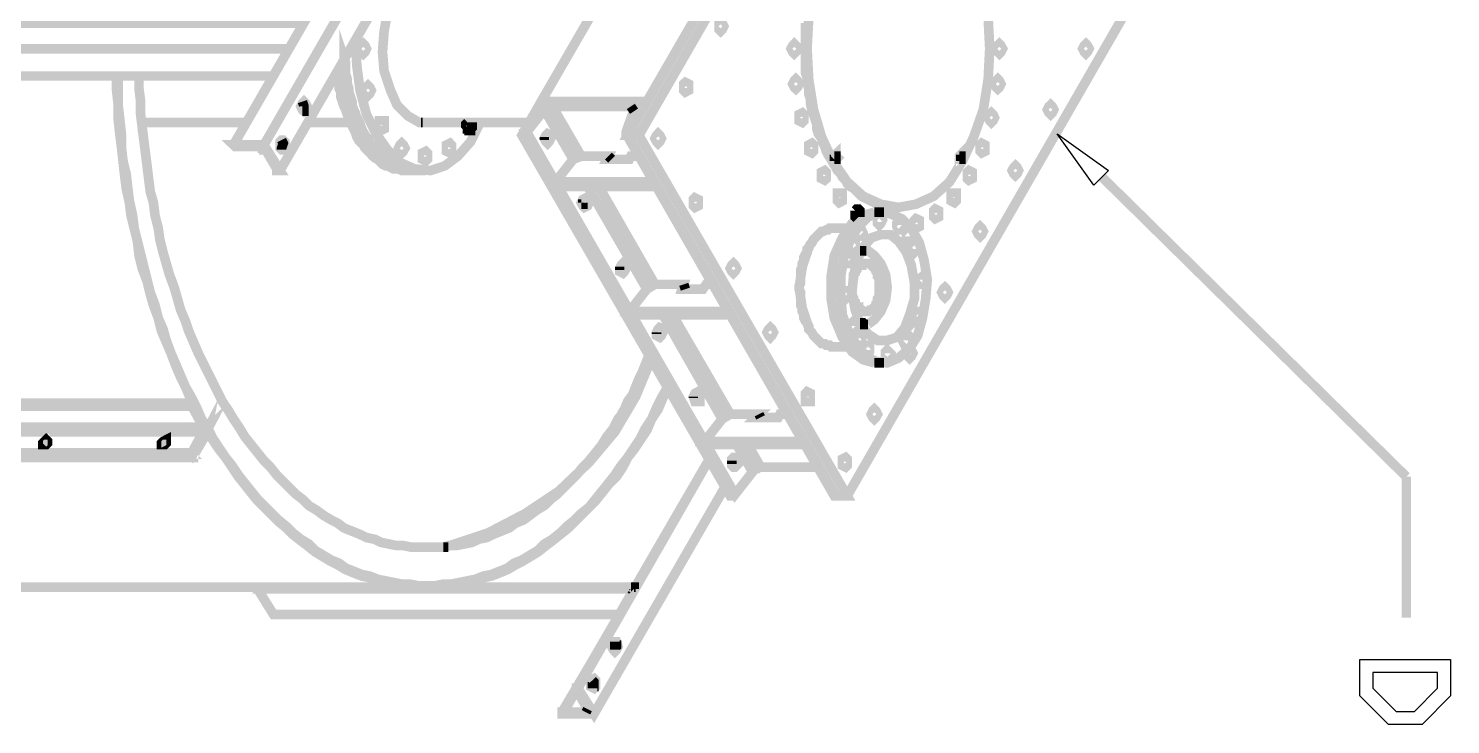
# Model space of a CAD drawing. Extents: x 0.1 to 11.6, y 0.3 to 16.2.
# Drawn here: x 5.927 to 7.406, y 5.847 to 6.571 of the extents above; entities that cross this region are included whole.
import ezdxf

# ---------------------------------------------------------------- set-up
doc = ezdxf.new("R2010")
doc.units = 0
doc.header["$MEASUREMENT"] = 0

msp = doc.modelspace()

# ---------------------------------------------------------------- linework, layer by layer
at = {"color": 0, "const_width": 0.01}
for points in [[(6.17165, 6.44997), (6.62831, 7.24164), (6.59668, 7.24164), (6.13997, 6.44997)], [(6.62831, 7.24164), (6.64501, 7.21332), (6.18832, 6.42333)], [(6.56168, 6.46001), (6.85835, 6.97499), (6.84668, 6.97499), (6.55003, 6.46001), (6.76665, 6.08501), (6.77832, 6.08501), (6.56168, 6.46001), (6.55003, 6.46001), (6.56999, 6.49501), (6.46001, 6.49501), (6.44, 6.46001), (6.65668, 6.08501), (6.65831, 6.08501)], [(6.77832, 6.08501), (7.07497, 6.59999), (6.85835, 6.97499)], [(6.30832, 6.60499), (6.30003, 6.58664), (6.29665, 6.56836), (6.29497, 6.54665), (6.29665, 6.52669), (6.30333, 6.50667), (6.31, 6.49164), (6.32167, 6.47999), (6.33333, 6.47331), (6.345, 6.47331)], [(6.73833, 6.58165), (6.73665, 6.55003), (6.73833, 6.51833), (6.74333, 6.48665), (6.75168, 6.45833), (6.76335, 6.43332), (6.77832, 6.41168), (6.79497, 6.39665), (6.81332, 6.38835), (6.83165, 6.38499), (6.84999, 6.38835), (6.86833, 6.39665), (6.88499, 6.41168), (6.89833, 6.43332), (6.91, 6.45833), (6.91997, 6.48665), (6.92503, 6.51833), (6.92665, 6.55003), (6.92503, 6.58165)], [(6.21332, 6.57667), (5.85667, 6.57667), (5.84169, 6.55003), (6.19835, 6.55003)], [(6.73503, 6.57667), (6.73503, 6.57167), (6.73503, 6.565), (6.73503, 6.56), (6.73503, 6.55333), (6.73503, 6.54833), (6.73503, 6.54335), (6.73503, 6.53668), (6.73503, 6.53168), (6.73503, 6.52501), (6.73665, 6.52001), (6.73665, 6.51497), (6.73833, 6.50836), (6.73833, 6.50331), (6.74001, 6.49832), (6.74001, 6.49333), (6.74164, 6.48665), (6.74333, 6.48167), (6.74501, 6.47667), (6.74669, 6.47168), (6.74669, 6.46669), (6.74832, 6.46164), (6.75168, 6.45665), (6.75331, 6.45167), (6.75499, 6.44835), (6.75667, 6.44336), (6.75836, 6.44), (6.76167, 6.435), (6.76335, 6.43164), (6.76665, 6.42665), (6.76833, 6.42333), (6.77165, 6.41997), (6.77333, 6.41667), (6.77669, 6.41336), (6.77832, 6.41), (6.78168, 6.40668), (6.785, 6.405), (6.78836, 6.40169), (6.78999, 6.40001), (6.79335, 6.39665), (6.79665, 6.39501), (6.80003, 6.39333), (6.80333, 6.39165), (6.80664, 6.38997), (6.81, 6.38835), (6.81332, 6.38667), (6.81668, 6.38667), (6.81999, 6.38499), (6.82167, 6.38499), (6.82497, 6.38499), (6.82835, 6.38499), (6.83003, 6.38499), (6.83165, 6.38499)], [(6.18164, 6.52165), (5.85667, 6.52165), (5.84169, 6.55003)], [(6.26665, 6.55832), (6.26833, 6.53168), (6.27165, 6.50667), (6.27832, 6.48167), (6.28836, 6.46164), (6.30003, 6.44499), (6.31332, 6.43164), (6.32835, 6.42503), (6.345, 6.42333), (6.36003, 6.42833), (6.37332, 6.43832), (6.38667, 6.45335), (6.39665, 6.47331)], [(6.01833, 6.52165), (6.01833, 6.52001), (6.01833, 6.50667), (6.02001, 6.49164), (6.02001, 6.47667), (6.02165, 6.46164), (6.02333, 6.44835), (6.02501, 6.43332), (6.02669, 6.41835), (6.02832, 6.405), (6.03168, 6.38997), (6.03331, 6.37668), (6.03668, 6.36333), (6.03999, 6.34999), (6.04167, 6.33501), (6.04497, 6.32167), (6.05003, 6.30832), (6.05333, 6.29497), (6.05664, 6.28331), (6.06168, 6.27001), (6.065, 6.25667), (6.06999, 6.24501), (6.07497, 6.23335), (6.08003, 6.22), (6.08501, 6.20833), (6.09, 6.19835), (6.095, 6.18668), (6.09999, 6.17503), (6.10667, 6.16499), (6.11165, 6.15332), (6.11333, 6.155), (6.11165, 6.15332), (6.11833, 6.14333), (6.125, 6.13336), (6.13167, 6.125), (6.13835, 6.11501), (6.14501, 6.10499), (6.15169, 6.09668), (6.15831, 6.08832), (6.16499, 6.08003), (6.17165, 6.07335), (6.18001, 6.065), (6.18668, 6.05832), (6.19499, 6.05165), (6.20167, 6.04497), (6.21001, 6.03836), (6.21669, 6.03331), (6.22499, 6.02669), (6.23335, 6.02165), (6.24164, 6.01665), (6.24832, 6.01335), (6.25667, 6.00836), (6.26497, 6.00499), (6.27333, 6.00168), (6.28168, 6), (6.28999, 5.99669), (6.29833, 5.99501), (6.30664, 5.99333), (6.315, 5.99164), (6.32335, 5.99164), (6.32667, 5.99001)], [(6.57497, 6.22667), (6.57335, 6.22331), (6.56836, 6.21332), (6.56332, 6.20335), (6.55832, 6.19336), (6.55333, 6.18332), (6.54665, 6.17333), (6.54167, 6.16499), (6.535, 6.155), (6.53, 6.14665), (6.52333, 6.13835), (6.51665, 6.12999), (6.50999, 6.12169), (6.50331, 6.11501), (6.49669, 6.10667), (6.49001, 6.09999), (6.48335, 6.09332), (6.47667, 6.08664), (6.47, 6.08165), (6.46332, 6.07497), (6.45503, 6.06999), (6.44835, 6.065), (6.44168, 6.06), (6.43332, 6.05664), (6.42665, 6.05165), (6.41835, 6.04833), (6.41, 6.04497), (6.40332, 6.04167), (6.39501, 6.03999), (6.38835, 6.03668), (6.37999, 6.035), (6.37169, 6.03331), (6.36501, 6.03331), (6.35667, 6.03168), (6.34831, 6.03168), (6.34169, 6.03168), (6.33333, 6.03168), (6.32497, 6.03168), (6.31668, 6.03331), (6.31, 6.03331), (6.30165, 6.035), (6.29335, 6.03668), (6.28668, 6.03999), (6.27832, 6.04167), (6.27165, 6.04497), (6.26335, 6.04833), (6.25499, 6.05165), (6.24832, 6.05664), (6.24164, 6.06), (6.23335, 6.065), (6.22667, 6.06999), (6.21832, 6.07497), (6.21164, 6.08165), (6.20503, 6.08664), (6.19835, 6.09332), (6.19168, 6.09999), (6.185, 6.10667), (6.17833, 6.11501), (6.17165, 6.12169), (6.16499, 6.12999), (6.15831, 6.13835), (6.15169, 6.14665), (6.14665, 6.155), (6.13997, 6.16499), (6.13499, 6.17333), (6.12831, 6.18332), (6.12332, 6.19336), (6.11833, 6.20335), (6.11333, 6.21332), (6.10835, 6.22331), (6.10335, 6.23335), (6.09831, 6.24501), (6.09332, 6.25667), (6.09, 6.26665), (6.08501, 6.27832), (6.08165, 6.28999), (6.07835, 6.30165), (6.07335, 6.315), (6.06999, 6.32667), (6.06668, 6.33832), (6.06332, 6.35167), (6.06168, 6.36333), (6.05832, 6.37668), (6.05664, 6.38997), (6.05333, 6.40169), (6.05165, 6.41499), (6.05003, 6.42833), (6.04833, 6.44168), (6.04665, 6.45503), (6.04497, 6.46832), (6.04335, 6.48167), (6.04335, 6.49501), (6.04167, 6.50836), (6.04167, 6.52165)], [(6.24832, 6.52501), (6.24832, 6.52333), (6.24832, 6.51833), (6.25, 6.51335), (6.25, 6.50836), (6.25168, 6.50499), (6.25168, 6.5), (6.25331, 6.49501), (6.25499, 6.49001), (6.25667, 6.48665), (6.25836, 6.48167), (6.25999, 6.47835), (6.26167, 6.47331), (6.26335, 6.47), (6.26497, 6.46669), (6.26665, 6.46332), (6.26833, 6.45833), (6.27001, 6.45503), (6.27333, 6.45167), (6.27501, 6.44997), (6.27669, 6.44667), (6.28, 6.44336), (6.28168, 6.44168), (6.285, 6.43832), (6.28668, 6.43668), (6.28999, 6.435), (6.29335, 6.43164), (6.29497, 6.43001), (6.29833, 6.42833), (6.30003, 6.42833), (6.30333, 6.42665), (6.30664, 6.42503), (6.31, 6.42503), (6.31168, 6.42503), (6.315, 6.42333), (6.31836, 6.42333), (6.32835, 6.42333), (6.34, 6.42333)], [(6.21164, 6.48503), (6.21332, 6.48503), (6.21332, 6.48665), (6.21332, 6.49001), (6.21164, 6.49501)], [(6.44, 6.46001), (6.44168, 6.46001), (6.44168, 6.46164), (6.44336, 6.46164), (6.44499, 6.46164), (6.44499, 6.46332), (6.46332, 6.48665), (6.465, 6.48833), (6.46669, 6.49001), (6.46832, 6.49001), (6.47, 6.49001), (6.47168, 6.49001), (6.55333, 6.49001), (6.55501, 6.49001), (6.55664, 6.49001), (6.55664, 6.48833), (6.55664, 6.48665), (6.54833, 6.46332), (6.54833, 6.46164), (6.54833, 6.46001), (6.55003, 6.46001)], [(6.56, 6.43832), (6.55333, 6.43832), (6.55165, 6.435), (6.52832, 6.435), (6.53, 6.43832), (6.50168, 6.43832), (6.47168, 6.49001)], [(6.55333, 6.49001), (6.55664, 6.48503)], [(6.46332, 6.48665), (6.49333, 6.435)], [(6.04497, 6.47331), (6.15332, 6.47331)], [(6.21832, 6.47331), (6.26167, 6.47331)], [(6.33333, 6.47331), (6.44835, 6.47331)], [(6.33501, 6.47331), (6.33664, 6.47331)], [(6.38336, 6.47331), (6.38167, 6.47168), (6.38167, 6.47), (6.38336, 6.46832), (6.38336, 6.46669), (6.38499, 6.46669), (6.38499, 6.465), (6.38667, 6.465), (6.38667, 6.46669), (6.38835, 6.46832), (6.38835, 6.47), (6.38835, 6.47168), (6.38835, 6.47331)], [(6.44168, 6.46001), (6.65831, 6.08501), (6.66, 6.08501), (6.66168, 6.08664)], [(6.44499, 6.46332), (6.66168, 6.08664), (6.68001, 6.11003)], [(6.54833, 6.46164), (6.76497, 6.08501), (6.76665, 6.08501), (6.55003, 6.46001), (6.76665, 6.08501)], [(6.19, 6.44499), (6.19, 6.44667), (6.19168, 6.45167), (6.19, 6.45503)], [(6.46332, 6.45503), (6.46332, 6.45665), (6.46332, 6.45833)], [(6.50168, 6.43832), (6.49333, 6.435), (6.47499, 6.41168)], [(6.53, 6.43832), (6.53331, 6.435)], [(6.76497, 6.435), (6.76665, 6.435), (6.76665, 6.43668), (6.76665, 6.43832), (6.76497, 6.43832), (6.76497, 6.44)], [(6.76497, 6.435), (6.76665, 6.43668), (6.76665, 6.43832), (6.76497, 6.43832)], [(6.89501, 6.435), (6.89665, 6.435), (6.89665, 6.43668), (6.89665, 6.43832), (6.89501, 6.44)], [(6.89501, 6.435), (6.89665, 6.435), (6.89665, 6.43668), (6.89665, 6.43832), (6.89501, 6.43832)], [(7.04335, 6.41667), (7.36003, 6.10499)], [(6.57667, 6.41168), (6.47499, 6.41168), (6.47667, 6.40668), (6.57835, 6.40668)], [(6.63835, 6.30501), (6.63167, 6.30501), (6.62831, 6.30003), (6.60667, 6.30003), (6.60835, 6.30501), (6.57835, 6.30501), (6.56999, 6.30003), (6.50836, 6.40668)], [(6.52001, 6.40668), (6.57835, 6.30501)], [(6.50168, 6.38835), (6.50331, 6.38835), (6.50331, 6.38997)], [(6.80664, 6.37999), (6.79497, 6.37668), (6.78331, 6.36833), (6.77333, 6.35335), (6.76497, 6.33501), (6.76167, 6.31332), (6.76167, 6.28999), (6.76497, 6.27001), (6.77333, 6.25), (6.78331, 6.23503), (6.79497, 6.22667), (6.80664, 6.22331)], [(6.79167, 6.375), (6.79167, 6.37831), (6.79167, 6.38167), (6.78999, 6.38336), (6.78836, 6.38336), (6.78668, 6.38167)], [(6.78668, 6.38167), (6.78668, 6.37831), (6.78668, 6.375), (6.78836, 6.37332)], [(6.81668, 6.37999), (6.80664, 6.37999)], [(6.77832, 6.36333), (6.76497, 6.36333), (6.76335, 6.36333), (6.76167, 6.36333), (6.75999, 6.36333), (6.75836, 6.36165), (6.75667, 6.36165), (6.75331, 6.36003), (6.75168, 6.36003), (6.75, 6.35835), (6.74832, 6.35667), (6.74669, 6.35499), (6.74501, 6.35335), (6.74333, 6.35167), (6.74164, 6.34831), (6.74001, 6.34668), (6.73833, 6.34332), (6.73665, 6.34169), (6.73665, 6.33832), (6.73503, 6.33664), (6.73335, 6.33333), (6.73335, 6.33003), (6.73167, 6.32667), (6.73167, 6.32335), (6.72999, 6.31999), (6.72999, 6.31668), (6.72999, 6.31332), (6.72999, 6.31), (6.72999, 6.30664), (6.72835, 6.30333), (6.72835, 6.30003), (6.72999, 6.29665), (6.72999, 6.29335), (6.72999, 6.28999), (6.72999, 6.28668), (6.72999, 6.28331), (6.73167, 6.28), (6.73167, 6.27669), (6.73335, 6.27333), (6.73335, 6.27001), (6.73503, 6.26665), (6.73665, 6.26497), (6.73833, 6.26167), (6.73833, 6.25836), (6.74001, 6.25667), (6.74164, 6.25499), (6.74333, 6.25168), (6.74501, 6.25), (6.74669, 6.24832), (6.74832, 6.24669), (6.75, 6.24501), (6.75168, 6.24333), (6.75499, 6.24333), (6.75667, 6.24164), (6.75836, 6.24164), (6.75999, 6.24164), (6.76167, 6.24001), (6.76335, 6.24001), (6.76497, 6.24001), (6.77832, 6.24001)], [(6.74001, 6.345), (6.73833, 6.34332), (6.73167, 6.32335), (6.72835, 6.30165), (6.73167, 6.28), (6.73833, 6.25999), (6.74001, 6.25836)], [(6.80003, 6.26335), (6.80664, 6.26833), (6.81332, 6.27669), (6.81836, 6.28836), (6.81999, 6.30165), (6.81836, 6.315), (6.81332, 6.32667), (6.80664, 6.33501), (6.80003, 6.34), (6.79167, 6.33832)], [(6.79833, 6.34), (6.79167, 6.34)], [(6.54167, 6.31999), (6.54167, 6.32167), (6.54167, 6.32335)], [(6.785, 6.29335), (6.785, 6.29167), (6.785, 6.28836), (6.78668, 6.28668), (6.78668, 6.285), (6.78836, 6.28331), (6.78836, 6.28168), (6.78999, 6.28168), (6.78999, 6.28), (6.79167, 6.27832), (6.79335, 6.27832), (6.79497, 6.27669), (6.79665, 6.27669), (6.79833, 6.27669), (6.80003, 6.27669), (6.80165, 6.27832), (6.80333, 6.27832), (6.80501, 6.28), (6.80664, 6.28168), (6.80832, 6.28331), (6.80832, 6.285), (6.81, 6.28668), (6.81, 6.28836), (6.81, 6.28999), (6.81168, 6.29167), (6.81168, 6.29497), (6.81168, 6.29665), (6.81168, 6.29833), (6.81168, 6.30165), (6.81168, 6.30333), (6.81168, 6.30501), (6.81168, 6.30832), (6.81168, 6.31), (6.81168, 6.31168), (6.81, 6.31332), (6.81, 6.31668), (6.80832, 6.31836), (6.80832, 6.31999), (6.80664, 6.32167), (6.80501, 6.32335), (6.80333, 6.32497), (6.80165, 6.32667), (6.80003, 6.32667), (6.79833, 6.32667), (6.79665, 6.32667), (6.79497, 6.32667), (6.79335, 6.32667), (6.79335, 6.32497), (6.79167, 6.32497), (6.78999, 6.32335), (6.78836, 6.32167), (6.78836, 6.31999), (6.78668, 6.31836), (6.78668, 6.31668), (6.785, 6.315), (6.785, 6.31332), (6.785, 6.31168), (6.785, 6.31)], [(6.655, 6.27669), (6.55165, 6.27669), (6.56999, 6.30003)], [(6.60835, 6.30501), (6.61003, 6.30003)], [(6.55165, 6.27669), (6.55501, 6.27333), (6.65668, 6.27333)], [(6.71669, 6.16997), (6.70833, 6.16997), (6.70665, 6.16667), (6.68332, 6.16667), (6.68668, 6.16997), (6.65668, 6.16997), (6.64833, 6.16499), (6.58664, 6.27333)], [(6.59668, 6.27333), (6.65668, 6.16997)], [(6.58003, 6.25331), (6.58003, 6.25499)], [(6.79167, 6.26497), (6.79335, 6.26497), (6.79497, 6.26497), (6.79665, 6.26335), (6.79833, 6.26335), (6.80003, 6.26335)], [(6.79167, 6.26335), (6.79833, 6.26335)], [(6.57497, 6.22667), (6.57335, 6.22331), (6.56836, 6.21332), (6.56332, 6.20335), (6.55832, 6.19336), (6.55165, 6.18332), (6.54665, 6.17333), (6.53999, 6.16499), (6.535, 6.155), (6.52832, 6.14665), (6.52333, 6.13835), (6.51665, 6.12999), (6.50999, 6.12169), (6.50331, 6.11501), (6.49669, 6.10667), (6.49001, 6.09999), (6.48335, 6.09332), (6.47667, 6.08664), (6.47, 6.08165), (6.46164, 6.07497), (6.45503, 6.06999), (6.44835, 6.065), (6.44, 6.06), (6.43332, 6.05664), (6.42503, 6.05165), (6.41835, 6.04833), (6.41, 6.04497), (6.40332, 6.04167), (6.39501, 6.03999), (6.38667, 6.03668), (6.37999, 6.035), (6.37169, 6.03331), (6.36333, 6.03331), (6.35835, 6.03168), (6.35667, 6.03168), (6.34831, 6.03168), (6.34, 6.03168)], [(6.36501, 6.03331), (6.405, 6.04665), (6.44336, 6.06668), (6.47835, 6.09), (6.50999, 6.12001), (6.53668, 6.15169), (6.55832, 6.18832), (6.57497, 6.22835)], [(6.57335, 6.23167), (6.57167, 6.22999), (6.56836, 6.22168), (6.565, 6.21332), (6.56168, 6.20665), (6.55832, 6.19835), (6.55501, 6.19), (6.55003, 6.18332), (6.54665, 6.17503), (6.54335, 6.16997)], [(6.57335, 6.22999), (6.56999, 6.22331), (6.565, 6.21164), (6.56, 6.19997), (6.55501, 6.19), (6.55003, 6.18001)], [(6.80664, 6.22331), (6.81668, 6.22331)], [(6.35499, 5.99001), (6.35835, 5.99164), (6.36664, 5.99164), (6.375, 5.99333), (6.38336, 5.99501), (6.39165, 5.99669), (6.40001, 6), (6.40831, 6.00168), (6.41667, 6.00499), (6.42503, 6.00836), (6.43332, 6.01335), (6.44, 6.01665), (6.44835, 6.02165), (6.45665, 6.02669), (6.465, 6.03331), (6.47168, 6.03836), (6.47999, 6.04497), (6.48833, 6.05165), (6.49501, 6.05832), (6.50168, 6.065), (6.50999, 6.07335), (6.51665, 6.08003), (6.52333, 6.08832), (6.53, 6.09668), (6.53836, 6.10499), (6.54497, 6.11501), (6.55003, 6.125), (6.55664, 6.13336), (6.56332, 6.14333), (6.56999, 6.15332), (6.57497, 6.16499), (6.58165, 6.17503), (6.58664, 6.18668), (6.59169, 6.19835)], [(6.09668, 6.18164), (5.44336, 6.18164), (5.44168, 6.18164), (5.44168, 6.18001), (5.44168, 6.17833), (5.44336, 6.17833), (6.09668, 6.17833)], [(6.09668, 6.18164), (5.44336, 6.18164)], [(6.61833, 6.18668), (6.61833, 6.18832)], [(5.44336, 6.17833), (5.45503, 6.15668), (6.10835, 6.15668)], [(6.73167, 6.14165), (6.62999, 6.14165), (6.64833, 6.16499)], [(6.68668, 6.16997), (6.68832, 6.16667)], [(6.11501, 6.14665), (6.11003, 6.14665), (6.11165, 6.14665), (6.11165, 6.14833), (6.11333, 6.14833), (6.11333, 6.14665), (6.11501, 6.14665), (6.11501, 6.14833), (6.11165, 6.15332), (6.09668, 6.12668), (5.41168, 6.12668), (5.41, 6.12668), (6.09668, 6.12668)], [(5.42503, 6.15169), (6.10835, 6.15169)], [(6.09668, 6.12668), (6.09668, 6.125), (6.09831, 6.125), (6.09831, 6.12668), (6.11003, 6.14665)], [(6.62999, 6.14165), (6.63167, 6.13835), (6.73503, 6.13835)], [(6.66336, 6.13835), (6.68001, 6.11003), (6.68164, 6.11165), (6.68332, 6.11333), (6.685, 6.11333), (6.68668, 6.11501), (6.68832, 6.11501), (6.74832, 6.11501)], [(6.67503, 6.13835), (6.68832, 6.11501)], [(5.41336, 6.12999), (6.09668, 6.12999)], [(5.41336, 6.125), (6.09831, 6.125)], [(6.63499, 6.12332), (6.49669, 5.88499)], [(6.63499, 6.12332), (6.49832, 5.88499), (6.51497, 5.85835), (6.65169, 6.095)], [(6.63499, 6.12332), (6.55832, 5.99001)], [(6.65831, 6.11833), (6.65831, 6.12001), (6.65831, 6.12169)], [(7.36003, 6.10499), (7.36003, 5.95833)], [(6.36333, 6.03168), (6.35835, 6.03168)], [(5.68668, 5.99001), (6.16499, 5.99001)], [(6.55832, 5.99001), (6.55501, 5.99001), (6.16667, 5.99001), (6.16499, 5.99001)], [(6.54167, 5.96164), (6.18164, 5.96164), (6.16499, 5.98833)], [(6.55664, 5.98833), (6.55664, 5.99001), (6.55501, 5.99001), (6.55333, 5.99001)], [(6.55333, 5.98833), (6.55501, 5.98665)], [(6.55664, 5.99001), (6.55832, 5.99001)], [(6.54167, 5.96164), (6.48167, 5.86003)], [(6.53668, 5.92503), (6.53668, 5.92665), (6.53836, 5.92833), (6.53836, 5.93001), (6.53668, 5.93001), (6.53668, 5.93164), (6.53668, 5.93332)], [(6.49832, 5.88499), (6.49669, 5.88499), (6.49669, 5.88336), (6.50836, 5.86333), (6.50836, 5.86165), (6.50836, 5.86003), (6.50667, 5.86003), (6.48335, 5.86003), (6.48167, 5.86003), (6.48167, 5.85835), (6.51497, 5.85835)], [(6.48335, 5.86003), (6.49669, 5.88336)], [(6.51335, 5.88499), (6.51335, 5.88667), (6.51497, 5.88667), (6.51497, 5.88835), (6.51497, 5.88997), (6.51497, 5.89165), (6.51335, 5.89333)], [(6.50667, 5.86003), (6.50836, 5.86333)]]:
    msp.add_lwpolyline(points, dxfattribs=at)
for points in [[(6.71832, 6.94168), (6.46001, 6.49501), (6.56999, 6.49501), (6.82835, 6.94168), (6.71832, 6.94168)], [(6.64501, 6.57667), (6.64501, 6.57335), (6.64501, 6.56999), (6.64665, 6.56836), (6.64833, 6.56999), (6.65001, 6.57335), (6.64833, 6.57667), (6.64665, 6.57835), (6.64501, 6.57667)], [(6.25499, 6.53999), (6.25667, 6.535), (6.25667, 6.53), (6.25667, 6.52501), (6.25667, 6.52001), (6.25836, 6.51497), (6.25836, 6.50999), (6.25999, 6.50499), (6.26167, 6.5), (6.26167, 6.49669), (6.26335, 6.49164), (6.26497, 6.48665), (6.26665, 6.48335), (6.26833, 6.47835), (6.27001, 6.47499), (6.27165, 6.47168), (6.27333, 6.46669), (6.27501, 6.46332), (6.27669, 6.46001), (6.28, 6.45665), (6.28168, 6.45335), (6.28331, 6.44997), (6.28668, 6.44667), (6.28836, 6.44499), (6.28999, 6.44168), (6.29335, 6.44), (6.29665, 6.43668), (6.29833, 6.435), (6.30165, 6.43332), (6.30333, 6.43164), (6.30664, 6.43001), (6.31, 6.42833), (6.31168, 6.42665), (6.315, 6.42665), (6.31836, 6.42503), (6.31999, 6.42503), (6.32335, 6.42333), (6.32667, 6.42333), (6.32835, 6.42333), (6.32667, 6.42333), (6.32335, 6.42333), (6.32167, 6.42503), (6.31836, 6.42503), (6.315, 6.42503), (6.31332, 6.42665), (6.31, 6.42833), (6.30664, 6.42833), (6.30501, 6.43001), (6.30165, 6.43164), (6.29833, 6.435), (6.29665, 6.43668), (6.29335, 6.43832), (6.29167, 6.44168), (6.28836, 6.44336), (6.28668, 6.44667), (6.285, 6.44997), (6.28168, 6.45167), (6.28, 6.45503), (6.27832, 6.45833), (6.27501, 6.46332), (6.27333, 6.46669), (6.27165, 6.47), (6.27001, 6.47331), (6.26833, 6.47835), (6.26665, 6.48167), (6.26497, 6.48665), (6.26335, 6.49001), (6.26335, 6.49501), (6.26167, 6.5), (6.25999, 6.50499), (6.25999, 6.50836), (6.25836, 6.51335), (6.25836, 6.51833), (6.25667, 6.52333), (6.25667, 6.52832), (6.25667, 6.53331), (6.25499, 6.53836), (6.25499, 6.53999)], [(6.27333, 6.55333), (6.27165, 6.55003), (6.27333, 6.54665), (6.27501, 6.54497), (6.27669, 6.54665), (6.27832, 6.55003), (6.27669, 6.55333), (6.27501, 6.55501), (6.27333, 6.55333)], [(6.72168, 6.55333), (6.72, 6.55003), (6.72168, 6.54665), (6.72331, 6.54497), (6.72499, 6.54665), (6.72499, 6.55003), (6.72499, 6.55333), (6.72331, 6.55501), (6.72168, 6.55333)], [(6.935, 6.55333), (6.93332, 6.55003), (6.935, 6.54665), (6.93668, 6.54497), (6.93832, 6.54665), (6.94, 6.55003), (6.93832, 6.55333), (6.93668, 6.55501), (6.935, 6.55333)], [(7.02501, 6.55333), (7.02333, 6.55003), (7.02501, 6.54665), (7.02669, 6.54497), (7.02832, 6.54665), (7.03, 6.55003), (7.02832, 6.55333), (7.02669, 6.55501), (7.02501, 6.55333)], [(6.01833, 6.52165), (6.02001, 6.52001), (6.02001, 6.50667), (6.02001, 6.49164), (6.02165, 6.47667), (6.02333, 6.46164), (6.02333, 6.44835), (6.02501, 6.43332), (6.02832, 6.41997), (6.03, 6.405), (6.03168, 6.39165), (6.035, 6.37668), (6.03668, 6.36333), (6.03999, 6.34999), (6.04335, 6.33664), (6.04665, 6.32335), (6.05003, 6.31), (6.05333, 6.29665), (6.05832, 6.28331), (6.06168, 6.27001), (6.06668, 6.25836), (6.06999, 6.24669), (6.07497, 6.23335), (6.08003, 6.22168), (6.08501, 6.21001), (6.09, 6.19835), (6.09668, 6.18668), (6.10167, 6.17665), (6.10667, 6.16499), (6.11333, 6.155), (6.11833, 6.14501), (6.125, 6.13499), (6.13167, 6.125), (6.13835, 6.11664), (6.14501, 6.10667), (6.15169, 6.09831), (6.15831, 6.09), (6.16499, 6.08165), (6.17333, 6.07335), (6.18001, 6.06668), (6.18668, 6.06), (6.19499, 6.05333), (6.20167, 6.04665), (6.21001, 6.03999), (6.21832, 6.035), (6.22499, 6.02832), (6.23335, 6.02333), (6.24164, 6.01833), (6.25, 6.01497), (6.25667, 6.00999), (6.26497, 6.00667), (6.27333, 6.00331), (6.28168, 6.00168), (6.28999, 5.99832), (6.29833, 5.99669), (6.30664, 5.99501), (6.315, 5.99333), (6.32335, 5.99333), (6.33165, 5.99164), (6.34169, 5.99164), (6.34999, 5.99164), (6.35835, 5.99333), (6.36664, 5.99333), (6.375, 5.99501), (6.38336, 5.99669), (6.39165, 5.99832), (6.40001, 6.00168), (6.40831, 6.00331), (6.41667, 6.00667), (6.42503, 6.00999), (6.43164, 6.01497), (6.44, 6.01833), (6.44835, 6.02333), (6.45665, 6.02832), (6.46332, 6.035), (6.47168, 6.03999), (6.47999, 6.04665), (6.48665, 6.05333), (6.49501, 6.06), (6.50168, 6.06668), (6.50999, 6.07335), (6.51665, 6.08165), (6.52333, 6.09), (6.53, 6.09831), (6.53668, 6.10667), (6.54335, 6.11664), (6.55003, 6.125), (6.55664, 6.13499), (6.56332, 6.14501), (6.56836, 6.155), (6.57497, 6.16499), (6.58003, 6.17665), (6.58501, 6.18668), (6.59169, 6.19835), (6.58501, 6.18668), (6.58003, 6.17665), (6.57497, 6.16499), (6.56836, 6.155), (6.56332, 6.14501), (6.55664, 6.13499), (6.55003, 6.125), (6.54335, 6.11664), (6.53668, 6.10667), (6.53, 6.09831), (6.52333, 6.09), (6.51665, 6.08165), (6.50999, 6.07335), (6.50168, 6.06668), (6.49501, 6.06), (6.48665, 6.05333), (6.47999, 6.04665), (6.47168, 6.03999), (6.46332, 6.035), (6.45665, 6.02832), (6.44835, 6.02333), (6.44, 6.01833), (6.43164, 6.01497), (6.42503, 6.00999), (6.41667, 6.00667), (6.40831, 6.00331), (6.40001, 6.00168), (6.39165, 5.99832), (6.38336, 5.99669), (6.375, 5.99501), (6.36664, 5.99333), (6.35835, 5.99333), (6.34999, 5.99164), (6.34169, 5.99164), (6.33165, 5.99164), (6.32335, 5.99333), (6.315, 5.99333), (6.30664, 5.99501), (6.29833, 5.99669), (6.28999, 5.99832), (6.28168, 6.00168), (6.27333, 6.00331), (6.26497, 6.00667), (6.25667, 6.00999), (6.25, 6.01497), (6.24164, 6.01833), (6.23335, 6.02333), (6.22499, 6.02832), (6.21832, 6.035), (6.21001, 6.03999), (6.20167, 6.04665), (6.19499, 6.05333), (6.18668, 6.06), (6.18001, 6.06668), (6.17333, 6.07335), (6.16499, 6.08165), (6.15831, 6.09), (6.15169, 6.09831), (6.14501, 6.10667), (6.13835, 6.11664), (6.13167, 6.125), (6.125, 6.13499), (6.11833, 6.14501), (6.11333, 6.155), (6.10667, 6.16499), (6.10167, 6.17665), (6.09668, 6.18668), (6.09, 6.19835), (6.08501, 6.21001), (6.08003, 6.22168), (6.07497, 6.23335), (6.06999, 6.24669), (6.06668, 6.25836), (6.06168, 6.27001), (6.05832, 6.28331), (6.05333, 6.29665), (6.05003, 6.31), (6.04665, 6.32335), (6.04335, 6.33664), (6.03999, 6.34999), (6.03668, 6.36333), (6.035, 6.37668), (6.03168, 6.39165), (6.03, 6.405), (6.02832, 6.41997), (6.02501, 6.43332), (6.02333, 6.44835), (6.02333, 6.46164), (6.02165, 6.47667), (6.02001, 6.49164), (6.02001, 6.50667), (6.02001, 6.52001), (6.01833, 6.52165)], [(6.72331, 6.51665), (6.72168, 6.51335), (6.72331, 6.50999), (6.72499, 6.50836), (6.72667, 6.50999), (6.72835, 6.51335), (6.72667, 6.51665), (6.72499, 6.51833), (6.72331, 6.51665)], [(6.93332, 6.51665), (6.93164, 6.51335), (6.93332, 6.50999), (6.935, 6.50836), (6.93668, 6.50999), (6.93832, 6.51335), (6.93668, 6.51665), (6.935, 6.51833), (6.93332, 6.51665)], [(6.27832, 6.50999), (6.27669, 6.50667), (6.27832, 6.50331), (6.28, 6.50168), (6.28168, 6.50331), (6.28331, 6.50667), (6.28168, 6.50999), (6.28, 6.51167), (6.27832, 6.50999)], [(6.60835, 6.51335), (6.60835, 6.50999), (6.60835, 6.50667), (6.61003, 6.50499), (6.61333, 6.50667), (6.61333, 6.50999), (6.61333, 6.51335), (6.61003, 6.51497), (6.60835, 6.51335)], [(6.215, 6.48665), (6.21669, 6.49001), (6.215, 6.49333), (6.21332, 6.49501), (6.21164, 6.49333), (6.21001, 6.49001), (6.21164, 6.48665), (6.21332, 6.48503), (6.215, 6.48665)], [(6.98833, 6.49001), (6.98665, 6.48665), (6.98833, 6.48335), (6.99001, 6.48167), (6.99164, 6.48335), (6.99333, 6.48665), (6.99164, 6.49001), (6.99001, 6.49164), (6.98833, 6.49001)], [(6.29167, 6.47499), (6.29167, 6.47), (6.29167, 6.46669), (6.29335, 6.465), (6.29665, 6.46669), (6.29665, 6.47), (6.29665, 6.47499), (6.29335, 6.47499), (6.29167, 6.47499)], [(6.72835, 6.48167), (6.72835, 6.47835), (6.72835, 6.47499), (6.73167, 6.47331), (6.73335, 6.47499), (6.73335, 6.47835), (6.73335, 6.48167), (6.73167, 6.48335), (6.72835, 6.48167)], [(6.92665, 6.48167), (6.92503, 6.47835), (6.92665, 6.47499), (6.92833, 6.47331), (6.93001, 6.47499), (6.93164, 6.47835), (6.93001, 6.48167), (6.92833, 6.48335), (6.92665, 6.48167)], [(6.47, 6.46001), (6.46669, 6.46164), (6.465, 6.46001), (6.46332, 6.45665), (6.465, 6.45335), (6.46669, 6.45167), (6.46832, 6.45335), (6.47, 6.45665), (6.47, 6.46001)], [(6.58003, 6.46001), (6.57835, 6.45665), (6.58003, 6.45335), (6.58165, 6.45167), (6.58333, 6.45335), (6.58501, 6.45665), (6.58333, 6.46001), (6.58165, 6.46164), (6.58003, 6.46001)], [(6.18832, 6.42333), (6.18668, 6.42333), (6.185, 6.42333), (6.185, 6.42503), (6.17333, 6.44499), (6.17165, 6.44499), (6.17165, 6.44667), (6.16997, 6.44667), (6.16997, 6.44835), (6.16835, 6.44835), (6.16667, 6.44835), (6.14333, 6.44835), (6.14165, 6.44835), (6.13997, 6.44997), (6.17165, 6.44997), (6.18832, 6.42333)], [(6.19336, 6.44667), (6.19336, 6.44835), (6.19336, 6.45167), (6.19336, 6.45335), (6.19168, 6.45503), (6.19, 6.45503), (6.18832, 6.45335), (6.18832, 6.45167), (6.18832, 6.44835), (6.18832, 6.44667), (6.19, 6.44499), (6.19168, 6.44499), (6.19336, 6.44667)], [(6.31332, 6.44997), (6.31168, 6.44667), (6.31332, 6.44336), (6.315, 6.44168), (6.31668, 6.44336), (6.31836, 6.44667), (6.31668, 6.44997), (6.315, 6.45167), (6.31332, 6.44997)], [(6.36165, 6.44997), (6.36165, 6.44667), (6.36165, 6.44336), (6.36501, 6.44168), (6.36664, 6.44336), (6.36664, 6.44667), (6.36664, 6.44997), (6.36501, 6.45167), (6.36165, 6.44997)], [(6.73833, 6.44997), (6.73833, 6.44667), (6.73833, 6.44336), (6.74164, 6.44168), (6.74333, 6.44336), (6.74333, 6.44667), (6.74333, 6.44997), (6.74164, 6.45167), (6.73833, 6.44997)], [(6.76497, 6.43832), (6.76497, 6.43668), (6.76497, 6.435), (6.76665, 6.435), (6.76833, 6.43668), (6.76665, 6.43832), (6.76665, 6.44), (6.76497, 6.43832)], [(6.89501, 6.43832), (6.89501, 6.43668), (6.89501, 6.435), (6.89665, 6.435), (6.89833, 6.43668), (6.89665, 6.43832), (6.89665, 6.44), (6.89501, 6.43832)], [(6.91667, 6.44997), (6.91667, 6.44667), (6.91667, 6.44336), (6.91835, 6.44168), (6.92165, 6.44336), (6.92165, 6.44667), (6.92165, 6.44997), (6.91835, 6.45167), (6.91667, 6.44997)], [(6.33664, 6.44168), (6.33664, 6.43832), (6.33664, 6.435), (6.34, 6.43332), (6.34169, 6.435), (6.34169, 6.43832), (6.34169, 6.44168), (6.34, 6.44336), (6.33664, 6.44168)], [(6.95167, 6.42665), (6.94997, 6.42333), (6.95167, 6.41997), (6.95335, 6.41835), (6.95503, 6.41997), (6.95665, 6.42333), (6.95503, 6.42665), (6.95335, 6.42833), (6.95167, 6.42665)], [(6.75168, 6.42165), (6.75168, 6.41835), (6.75168, 6.41499), (6.75499, 6.41336), (6.75667, 6.41499), (6.75667, 6.41835), (6.75667, 6.42165), (6.75499, 6.42333), (6.75168, 6.42165)], [(6.90332, 6.42165), (6.90332, 6.41835), (6.90332, 6.41499), (6.905, 6.41336), (6.90831, 6.41499), (6.90831, 6.41835), (6.90831, 6.42165), (6.905, 6.42333), (6.90332, 6.42165)], [(6.50836, 6.39333), (6.50667, 6.39501), (6.50331, 6.39333), (6.50168, 6.38997), (6.50331, 6.38667), (6.50499, 6.38499), (6.50836, 6.38667), (6.50999, 6.38997), (6.50836, 6.39333)], [(6.61833, 6.39333), (6.61833, 6.38997), (6.61833, 6.38667), (6.62001, 6.38499), (6.62332, 6.38667), (6.62332, 6.38997), (6.62332, 6.39333), (6.62001, 6.39501), (6.61833, 6.39333)], [(6.76833, 6.40001), (6.76833, 6.39501), (6.76833, 6.39165), (6.77001, 6.38997), (6.77333, 6.39165), (6.77333, 6.39501), (6.77333, 6.40001), (6.77001, 6.40001), (6.76833, 6.40001)], [(6.88667, 6.40001), (6.88667, 6.39501), (6.88667, 6.39165), (6.88997, 6.38997), (6.89165, 6.39165), (6.89165, 6.39501), (6.89165, 6.40001), (6.88997, 6.40001), (6.88667, 6.40001)], [(6.81999, 6.22331), (6.83165, 6.22835), (6.84332, 6.23833), (6.85167, 6.25168), (6.85667, 6.27001), (6.86003, 6.28999), (6.86165, 6.31), (6.85835, 6.33003), (6.85335, 6.34831), (6.845, 6.36333), (6.83501, 6.37332), (6.82335, 6.37831), (6.81168, 6.37999), (6.80003, 6.375), (6.78999, 6.36501), (6.78168, 6.35167), (6.77501, 6.33333), (6.77165, 6.31332), (6.77165, 6.29335), (6.77333, 6.27333), (6.78, 6.25499), (6.78836, 6.24164), (6.79833, 6.22999), (6.80832, 6.22499), (6.81999, 6.22331)], [(6.81168, 6.375), (6.81, 6.37332), (6.81, 6.37169), (6.81, 6.36833), (6.81168, 6.36664), (6.81332, 6.36833), (6.815, 6.37169), (6.81332, 6.375), (6.81168, 6.375)], [(6.83165, 6.37001), (6.83003, 6.36833), (6.83003, 6.36501), (6.83165, 6.36165), (6.83333, 6.36165), (6.83501, 6.36333), (6.83501, 6.36664), (6.83333, 6.36833), (6.83165, 6.37001)], [(6.84831, 6.37169), (6.84831, 6.36833), (6.84831, 6.36501), (6.84999, 6.36333), (6.85335, 6.36501), (6.85335, 6.36833), (6.85335, 6.37169), (6.84999, 6.37332), (6.84831, 6.37169)], [(6.86833, 6.38167), (6.86833, 6.37831), (6.86833, 6.375), (6.87001, 6.37332), (6.87332, 6.375), (6.87332, 6.37831), (6.87332, 6.38167), (6.87001, 6.38336), (6.86833, 6.38167)], [(6.81332, 6.35667), (6.80333, 6.35335), (6.79497, 6.34332), (6.78836, 6.33003), (6.785, 6.31332), (6.78331, 6.29665), (6.78668, 6.27832), (6.79167, 6.26497), (6.80003, 6.25331), (6.81, 6.24669), (6.81999, 6.24669), (6.83003, 6.25), (6.83832, 6.25999), (6.84332, 6.27333), (6.84831, 6.28999), (6.84831, 6.30664), (6.845, 6.32497), (6.84, 6.33832), (6.83165, 6.34999), (6.82335, 6.35667), (6.81332, 6.35667)], [(6.79167, 6.36333), (6.78999, 6.36165), (6.78999, 6.35835), (6.79167, 6.35499), (6.79335, 6.35499), (6.79497, 6.35499), (6.79497, 6.35835), (6.79335, 6.36165), (6.79167, 6.36333)], [(6.84169, 6.36003), (6.84, 6.35835), (6.84, 6.35499), (6.84, 6.35335), (6.84169, 6.35167), (6.84332, 6.35335), (6.84332, 6.35667), (6.84332, 6.36003), (6.84169, 6.36003)], [(6.91499, 6.36333), (6.91336, 6.36003), (6.91499, 6.35667), (6.91667, 6.35499), (6.91835, 6.35667), (6.91997, 6.36003), (6.91835, 6.36333), (6.91667, 6.36501), (6.91499, 6.36333)], [(6.785, 6.34999), (6.78331, 6.34831), (6.78168, 6.345), (6.78331, 6.34332), (6.785, 6.34169), (6.78668, 6.34332), (6.78668, 6.34668), (6.78668, 6.34831), (6.785, 6.34999)], [(6.84831, 6.34668), (6.84668, 6.345), (6.84668, 6.34169), (6.84668, 6.34), (6.84831, 6.33832), (6.84999, 6.34), (6.85167, 6.34332), (6.84999, 6.34668), (6.84831, 6.34668)], [(6.54665, 6.32497), (6.54497, 6.32667), (6.54335, 6.32497), (6.54167, 6.32167), (6.54167, 6.31836), (6.54497, 6.31668), (6.54665, 6.31836), (6.54833, 6.32167), (6.54665, 6.32497)], [(6.65831, 6.32497), (6.65668, 6.32167), (6.65831, 6.31836), (6.66, 6.31668), (6.66168, 6.31836), (6.66336, 6.32167), (6.66168, 6.32497), (6.66, 6.32667), (6.65831, 6.32497)], [(6.77832, 6.33501), (6.77669, 6.33333), (6.77669, 6.33003), (6.77832, 6.32667), (6.78, 6.32667), (6.78168, 6.32835), (6.78168, 6.33003), (6.78, 6.33333), (6.77832, 6.33501)], [(6.85667, 6.31332), (6.85499, 6.31168), (6.85335, 6.30832), (6.85499, 6.30501), (6.85667, 6.30501), (6.85835, 6.30664), (6.85835, 6.31), (6.85835, 6.31168), (6.85667, 6.31332)], [(6.77501, 6.29833), (6.77333, 6.29665), (6.77333, 6.29335), (6.77501, 6.29167), (6.77669, 6.28999), (6.77832, 6.29167), (6.77832, 6.29497), (6.77669, 6.29833), (6.77501, 6.29833)], [(6.87831, 6.30003), (6.87668, 6.29665), (6.87831, 6.29335), (6.87999, 6.29167), (6.88167, 6.29335), (6.88336, 6.29665), (6.88167, 6.30003), (6.87999, 6.30165), (6.87831, 6.30003)], [(6.85335, 6.27669), (6.85167, 6.27501), (6.84999, 6.27333), (6.85167, 6.27001), (6.85335, 6.26833), (6.85499, 6.27001), (6.85499, 6.27333), (6.85499, 6.27669), (6.85335, 6.27669)], [(6.58664, 6.25836), (6.58333, 6.25999), (6.58165, 6.25836), (6.58003, 6.25499), (6.58003, 6.25168), (6.58333, 6.25), (6.58501, 6.25168), (6.58664, 6.25499), (6.58664, 6.25836)], [(6.69667, 6.25836), (6.69499, 6.25499), (6.69667, 6.25168), (6.69835, 6.25), (6.69997, 6.25168), (6.70167, 6.25499), (6.69997, 6.25836), (6.69835, 6.25999), (6.69667, 6.25836)], [(6.78331, 6.26497), (6.78168, 6.26335), (6.78168, 6.25999), (6.78168, 6.25667), (6.78331, 6.25667), (6.785, 6.25836), (6.785, 6.26167), (6.785, 6.26335), (6.78331, 6.26497)], [(6.78999, 6.25168), (6.78836, 6.25), (6.78836, 6.24669), (6.78836, 6.24501), (6.79167, 6.24333), (6.79335, 6.24501), (6.79335, 6.24832), (6.79167, 6.25), (6.78999, 6.25168)], [(6.84668, 6.26167), (6.845, 6.25999), (6.845, 6.25667), (6.84668, 6.25499), (6.84831, 6.25331), (6.84999, 6.25499), (6.84999, 6.25836), (6.84831, 6.25999), (6.84668, 6.26167)], [(6.80003, 6.24164), (6.79833, 6.24001), (6.79665, 6.23665), (6.79833, 6.23503), (6.80003, 6.23335), (6.80165, 6.23503), (6.80165, 6.23833), (6.80165, 6.24164), (6.80003, 6.24164)], [(6.81999, 6.23665), (6.81836, 6.23503), (6.81836, 6.23167), (6.81836, 6.22835), (6.81999, 6.22835), (6.82167, 6.22999), (6.82335, 6.23335), (6.82167, 6.23503), (6.81999, 6.23665)], [(6.84, 6.25), (6.83832, 6.24832), (6.83664, 6.24501), (6.83832, 6.24164), (6.84, 6.24164), (6.84169, 6.24164), (6.84169, 6.24501), (6.84169, 6.24832), (6.84, 6.25)], [(6.84169, 6.23665), (6.84, 6.23335), (6.84169, 6.22999), (6.84332, 6.22835), (6.845, 6.22999), (6.84668, 6.23335), (6.845, 6.23665), (6.84332, 6.23833), (6.84169, 6.23665)], [(6.09668, 6.18164), (6.11165, 6.15332), (6.09668, 6.12668), (6.095, 6.12831), (6.09668, 6.12831), (6.09668, 6.12999), (6.10835, 6.15169), (6.10835, 6.15332), (6.10835, 6.155), (6.10835, 6.15668), (6.09668, 6.17833), (6.095, 6.18001), (6.09668, 6.18001), (6.09668, 6.18164)], [(6.625, 6.19168), (6.62332, 6.19336), (6.62001, 6.19168), (6.61833, 6.18832), (6.62001, 6.18332), (6.62169, 6.18332), (6.625, 6.18332), (6.625, 6.18832), (6.625, 6.19168)], [(6.73503, 6.19168), (6.73503, 6.18832), (6.73503, 6.18332), (6.73665, 6.18332), (6.74001, 6.18332), (6.74001, 6.18832), (6.74001, 6.19168), (6.73665, 6.19336), (6.73503, 6.19168)], [(6.12831, 6.18332), (6.11333, 6.155), (6.12831, 6.18332)], [(6.80501, 6.17333), (6.80333, 6.16997), (6.80501, 6.16667), (6.80664, 6.16499), (6.80832, 6.16667), (6.81, 6.16997), (6.80832, 6.17333), (6.80664, 6.17503), (6.80501, 6.17333)], [(5.94168, 6.13997), (5.94168, 6.13835), (5.94336, 6.13835), (5.94499, 6.13835), (5.94667, 6.13997), (5.94667, 6.14165), (5.94499, 6.14333), (5.94336, 6.14165), (5.94168, 6.13997)], [(5.94336, 6.13835), (5.94336, 6.13997), (5.94499, 6.13997), (5.94667, 6.13997), (5.94499, 6.13997), (5.94336, 6.13835)], [(6.065, 6.13997), (6.065, 6.13835), (6.06668, 6.13835), (6.06836, 6.13835), (6.06999, 6.13997), (6.06999, 6.14165), (6.06999, 6.14333), (6.06668, 6.14165), (6.065, 6.13997)], [(6.06668, 6.13835), (6.06668, 6.13997), (6.06836, 6.13997), (6.06999, 6.13997), (6.06836, 6.13997), (6.06668, 6.13835)], [(5.41168, 6.12668), (6.09668, 6.12668), (5.41168, 6.12668)], [(6.66336, 6.12332), (6.66336, 6.125), (6.66, 6.125), (6.65831, 6.12332), (6.65831, 6.12169), (6.65831, 6.11833), (6.65831, 6.11664), (6.66, 6.11501), (6.66168, 6.11501), (6.66336, 6.11664), (6.66499, 6.11833), (6.66499, 6.12169), (6.66336, 6.12332)], [(6.77333, 6.12332), (6.77333, 6.12001), (6.77333, 6.11664), (6.77669, 6.11501), (6.77832, 6.11664), (6.77832, 6.12001), (6.77832, 6.12332), (6.77669, 6.125), (6.77333, 6.12332)], [(6.16499, 5.98833), (6.55333, 5.98833), (6.55333, 5.99001), (6.16499, 5.99001), (6.16499, 5.98833)], [(6.535, 5.93332), (6.53331, 5.92833), (6.535, 5.92503), (6.53668, 5.92333), (6.53836, 5.92503), (6.53999, 5.92833), (6.53836, 5.93332), (6.53668, 5.93332), (6.535, 5.93332)], [(6.51167, 5.89333), (6.51167, 5.88997), (6.51167, 5.88667), (6.51497, 5.88499), (6.51665, 5.88667), (6.51665, 5.88997), (6.51665, 5.89333), (6.51497, 5.89501), (6.51167, 5.89333)]]:
    msp.add_lwpolyline(points, close=True, dxfattribs=at)
at = {"color": 0}
for points in [[(7.035, 6.40831), (6.99669, 6.46164), (7.05003, 6.42333), (7.035, 6.40831)], [(7.31164, 5.91476), (7.40603, 5.91499), (7.40603, 5.88699), (7.40603, 5.87722), (7.37651, 5.8475), (7.35938, 5.84728), (7.34158, 5.84728), (7.31164, 5.87701), (7.31164, 5.88525), (7.31164, 5.91476)], [(7.32508, 5.90131), (7.32508, 5.8859), (7.32508, 5.88504), (7.34961, 5.86074), (7.3596, 5.86074), (7.36849, 5.86074), (7.39258, 5.88525), (7.39258, 5.88633), (7.39258, 5.90153), (7.32508, 5.90131)]]:
    msp.add_lwpolyline(points, close=True, dxfattribs=at)

doc.saveas('drawing.dxf')
